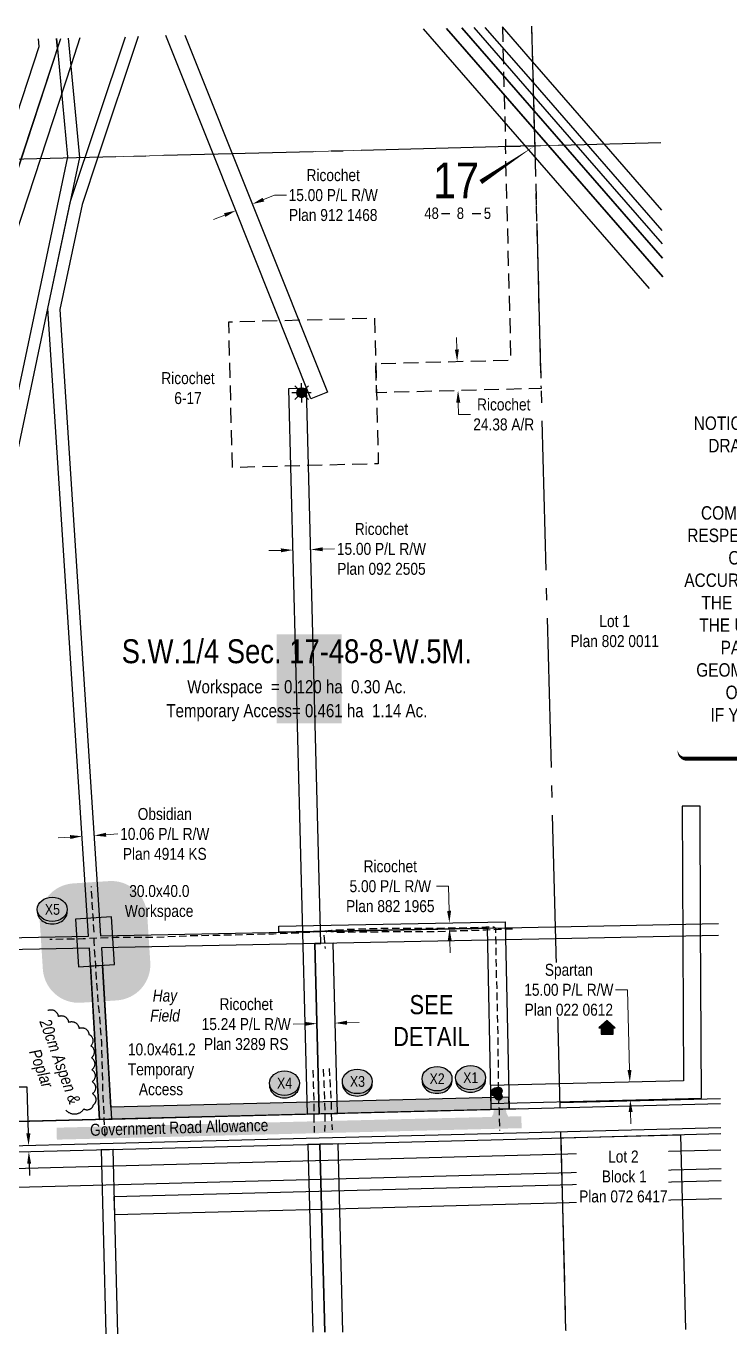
# Model space of a CAD drawing. Extents: x 623791 to 625561, y 5888643 to 5889953.
# Drawn here: x 624308 to 624896, y 5888647 to 5889740 of the extents above; entities that cross this region are included whole.
import ezdxf
from ezdxf.enums import TextEntityAlignment as Align

# ---------------------------------------------------------------- set-up
doc = ezdxf.new("R2010")
doc.units = 0
doc.header["$LTSCALE"] = 5
doc.header["$PDSIZE"] = 0.5
for name, pattern in [('0', [1, 1, 0]), ('foc-ACCESSROAD', [3.75, 2.5, -1.25]), ('foc-QUARTERLINE', [33, 25, -3, 2, -3]), ('UG_PIPE', [1.875, 1.25, -0.625])]:
    doc.linetypes.add(name, pattern=pattern)
doc.layers.get('Defpoints').update_dxf_attribs({"color": 9})
for name, color, linetype in [('10', 1, 'Continuous'), ('9', 3, 'Continuous'), ('AS-FENCE', 48, 'foc-FENCE'), ('AS-PIPE-UG', 44, 'UG_PIPE'), ('AS-RESIDENCE', 14, 'Continuous'), ('AS-ROADS', 254, 'Continuous'), ('AS-SYMBOL', 7, 'Continuous'), ('AS-UNDERLAY-H', 141, 'Continuous'), ('C-RW', 13, 'Continuous'), ('C-SYMBOL', 7, 'Continuous'), ('DETAIL-T', 7, 'Continuous'), ('F-AR', 190, 'foc-ACCESSROAD'), ('F-RW', 190, 'Continuous'), ('F-WS', 190, 'foc-ACCESSROAD'), ('F-WS-S', 8, 'Continuous'), ('L-AREAREQUIRED', 7, 'Continuous'), ('L-AREAWORK', 5, 'Continuous'), ('L-ROAD-T', 7, 'Continuous'), ('L-SEC', 7, 'Continuous'), ('L-SECLBL', 7, 'Continuous'), ('L-SECQ', 8, 'foc-QUARTERLINE'), ('L-TITLEDB', 4, 'Continuous'), ('L-TITLEDB-T', 4, 'Continuous'), ('P-BUFFER-H 30m', 51, 'Continuous'), ('P-CROSSINGS', 250, 'Continuous'), ('P-TEMP-H', 41, 'Continuous'), ('P-TEMP_WORKSPACE', 46, 'Continuous'), ('T-BUSH', 110, '0'), ('T-BUSH-T', 110, 'Continuous')]:
    doc.layers.add(name, color=color, linetype=linetype)
for name, color, linetype, lineweight in [('C-RW-T', 13, 'Continuous', 9), ('F-AR-T', 190, 'Continuous', 9), ('F-RW-T', 190, 'Continuous', 9), ('T-TEXT', 48, 'Continuous', 18)]:
    doc.layers.add(name, color=color, linetype=linetype, lineweight=lineweight)
doc.layers.add('DISCLAIMER', color=7, linetype='Continuous', plot=False)
doc.styles.add('100L', font='ARIALN.TTF', dxfattribs={"height": 11})
doc.styles.add('175L', font='ARIALN.TTF', dxfattribs={"height": 20})
doc.styles.add('80', font='ARIALN.TTF', dxfattribs={"height": 10})
doc.styles.add('80CG', font='ARIALN.TTF', dxfattribs={"height": 10})
doc.styles.add('80L', font='ARIALN.TTF', dxfattribs={"height": 10})
doc.styles.add('80LS', font='ARIALNI.TTF', dxfattribs={"height": 10})
doc.styles.add('Crossing', font='ARIALN.TTF', dxfattribs={"height": 10})
doc.styles.add('foc-LtypeFont', font='ARIALN.TTF', dxfattribs={"height": 7.35})
doc.styles.add('SIMPLEX', font='ARIALN.TTF')
doc.linetypes.add('foc-FENCE', pattern='A,10,-1,["X",foc-LtypeFont,S=0.2,R=0,X=-0.625,Y=-0.75],-1.24', length=12.24)
doc.dimstyles.new('Compass 5 000', dxfattribs={"dimscale": 5, "dimtxt": 9, "dimasz": 2, "dimexe": 0.2, "dimexo": 0.0625, "dimgap": 0.5, "dimtad": 0, "dimtih": 1, "dimtoh": 1, "dimzin": 0, "dimdsep": 46, "dimtxsty": '80CG', "dimcen": 0.1, "dimse1": 1, "dimse2": 1, "dimclrd": 256, "dimclrt": 256, "dimaunit": 1, "dimadec": 4, "dimazin": 0, "dimtfac": 0.06, "dimtofl": 0, "dimtmove": 0, "dimatfit": 1, "dimfxl": 0.2, "dimtolj": 1, "dimtzin": 0, "dimlwd": -1, "dimarcsym": 0})

# ---------------------------------------------------------------- blocks, each defined once
blk = doc.blocks.new('*D376')
at = {"layer": 'C-RW-T', "transparency": 16777216}
for p, q in [((624374.6, 5889063.9), (624384.5, 5889064.5)), ((624344.6, 5889061.9), (624334.6, 5889061.3))]:
    blk.add_line(p, q, dxfattribs=at)
for points in [[(624344.4, 5889063.6), (624344.7, 5889060.3), (624354.5, 5889062.6)], [(624374.4, 5889065.5), (624374.7, 5889062.2), (624364.6, 5889063.2)]]:
    blk.add_solid(points, dxfattribs=at)
at = {"layer": 'Defpoints', "color": 0, "transparency": 16777216}
for p in [(624364.6, 5889063.2), (624355.2, 5889053.1), (624365.2, 5889053.7)]:
    blk.add_point(p, dxfattribs=at)
at = {"layer": 'C-RW-T', "transparency": 16777216, "insert": (624423.6, 5889064.5), "char_height": 10, "attachment_point": 5, "style": '80CG'}
blk.add_mtext('\\A1;Obsidian\\P10.06 P/L R/W^JPlan 4914 KS', dxfattribs=at)
blk = doc.blocks.new('*D386')
at = {"layer": 'Defpoints', "color": 0, "transparency": 16777216}
for p in [(624545.6, 5889302.3), (624531.1, 5889283.2), (624546.1, 5889283.5)]:
    blk.add_point(p, dxfattribs=at)
at = {"layer": 'F-RW-T', "transparency": 16777216}
for p, q in [((624520.6, 5889301.6), (624510.6, 5889301.4)), ((624555.6, 5889302.5), (624565.6, 5889302.8))]:
    blk.add_line(p, q, dxfattribs=at)
for points in [[(624555.5, 5889304.2), (624555.6, 5889300.9), (624545.6, 5889302.3)], [(624520.6, 5889303.3), (624520.7, 5889300), (624530.6, 5889301.9)]]:
    blk.add_solid(points, dxfattribs=at)
at = {"layer": 'F-RW-T', "transparency": 16777216, "insert": (624604.7, 5889302.8), "char_height": 10, "attachment_point": 5, "style": '80CG'}
blk.add_mtext('\\A1;Ricochet\\P15.00 P/L R/W\\PPlan 092 2505', dxfattribs=at)
blk = doc.blocks.new('*D387')
at = {"layer": 'Defpoints', "color": 0, "transparency": 16777216}
for p in [(624615.4, 5888989.3), (624661.5, 5888990.2), (624615.5, 5888984.3)]:
    blk.add_point(p, dxfattribs=at)
at = {"layer": 'F-RW-T', "transparency": 16777216}
for p, q in [((624660.8, 5889020.8), (624650.8, 5889020.8)), ((624661.3, 5889000.2), (624660.8, 5889020.8)), ((624661.8, 5888975.2), (624662, 5888965.2))]:
    blk.add_line(p, q, dxfattribs=at)
for points in [[(624662.9, 5889000.3), (624659.6, 5889000.2), (624661.5, 5888990.2)], [(624663.4, 5888975.3), (624660.1, 5888975.2), (624661.6, 5888985.2)]]:
    blk.add_solid(points, dxfattribs=at)
at = {"layer": 'F-RW-T', "transparency": 16777216, "insert": (624612.1, 5889020.8), "char_height": 10, "attachment_point": 5, "style": '80CG'}
blk.add_mtext('\\A1;Ricochet\\P5.00 P/L R/W\\PPlan 882 1965', dxfattribs=at)
blk = doc.blocks.new('*D388')
at = {"layer": 'Defpoints', "color": 0, "transparency": 16777216}
for p in [(624797.4, 5888856.7), (624812.3, 5888857.1), (624797.8, 5888841.8)]:
    blk.add_point(p, dxfattribs=at)
at = {"layer": 'F-RW-T', "transparency": 16777216}
for p, q in [((624810.3, 5888934.2), (624800.3, 5888934.2)), ((624812, 5888867.1), (624810.3, 5888934.2)), ((624812.9, 5888832.1), (624813.2, 5888822.1))]:
    blk.add_line(p, q, dxfattribs=at)
for points in [[(624813.7, 5888867.2), (624810.4, 5888867.1), (624812.3, 5888857.1)], [(624814.6, 5888832.2), (624811.3, 5888832.1), (624812.7, 5888842.1)]]:
    blk.add_solid(points, dxfattribs=at)
at = {"layer": 'F-RW-T', "transparency": 16777216, "insert": (624761.3, 5888934.2), "char_height": 10, "attachment_point": 5, "style": '80CG', "bg_fill": 3, "box_fill_scale": 1.1, "bg_fill_color": 256, "bg_fill_true_color": 13158600, "bg_fill_transparency": 0}
blk.add_mtext('\\A1;Spartan\\P15.00 P/L R/W\\PPlan 022 0612', dxfattribs=at)
blk = doc.blocks.new('*D392')
at = {"layer": 'Defpoints', "color": 0, "transparency": 16777216}
for p in [(624309.8, 5888804.1), (624419.1, 5888806.9), (624419.2, 5888801.7)]:
    blk.add_point(p, dxfattribs=at)
at = {"layer": 'L-TITLEDB-T', "transparency": 16777216}
for p, q in [((624308.6, 5888852.9), (624298.6, 5888852.9)), ((624309.6, 5888814.1), (624308.6, 5888852.9)), ((624310.2, 5888788.9), (624310.5, 5888778.9))]:
    blk.add_line(p, q, dxfattribs=at)
for points in [[(624311.3, 5888814.1), (624307.9, 5888814.1), (624309.8, 5888804.1)], [(624311.9, 5888789), (624308.6, 5888788.9), (624310, 5888798.9)]]:
    blk.add_solid(points, dxfattribs=at)
at = {"layer": 'L-TITLEDB-T', "transparency": 16777216, "insert": (624244.8, 5888852.9), "char_height": 10, "attachment_point": 5, "style": '80CG'}
blk.add_mtext('\\A1;5.18 Road Widening\\PPlan 822 0713', dxfattribs=at)
blk = doc.blocks.new('*D395')
at = {"layer": 'Defpoints', "color": 0, "transparency": 16777216}
for p in [(624550.7, 5888908.3), (624550.8, 5888906), (624565.9, 5888908.7)]:
    blk.add_point(p, dxfattribs=at)
at = {"layer": 'F-RW-T', "transparency": 16777216}
for p, q in [((624540.8, 5888905.8), (624530.8, 5888905.5)), ((624576, 5888906.7), (624586, 5888907))]:
    blk.add_line(p, q, dxfattribs=at)
for points in [[(624540.7, 5888907.4), (624540.8, 5888904.1), (624550.8, 5888906)], [(624576, 5888908.4), (624576, 5888905), (624566, 5888906.4)]]:
    blk.add_solid(points, dxfattribs=at)
at = {"layer": 'F-RW-T', "transparency": 16777216, "insert": (624491.7, 5888905.5), "char_height": 10, "attachment_point": 5, "style": '80CG'}
blk.add_mtext('\\A1;Ricochet\\P15.24 P/L R/W\\PPlan 3289 RS', dxfattribs=at)
blk = doc.blocks.new('*D396')
at = {"layer": 'Defpoints', "color": 0, "transparency": 16777216}
for p in [(624467.5, 5889664.6), (624453.7, 5889659.1), (624496.8, 5889591.2)]:
    blk.add_point(p, dxfattribs=at)
at = {"layer": 'F-RW-T', "transparency": 16777216}
for p, q in [((624506.1, 5889594.9), (624515.3, 5889598.6)), ((624515.3, 5889598.6), (624525.3, 5889598.6)), ((624473.7, 5889582), (624464.4, 5889578.3))]:
    blk.add_line(p, q, dxfattribs=at)
for points in [[(624505.4, 5889596.4), (624506.7, 5889593.3), (624496.8, 5889591.2)], [(624473.1, 5889583.5), (624474.3, 5889580.4), (624483, 5889585.7)]]:
    blk.add_solid(points, dxfattribs=at)
at = {"layer": 'F-RW-T', "transparency": 16777216, "insert": (624564.4, 5889598.6), "char_height": 10, "attachment_point": 5, "style": '80CG'}
blk.add_mtext('\\A1;Ricochet\\P15.00 P/L R/W^JPlan 912 1468', dxfattribs=at)
blk = doc.blocks.new('L-SECLBL')
at = {"layer": '9', "color": 7}
for p, q in [((-5.1, -27.8), (-12.3, -27.8)), ((20.7, -27.8), (13.5, -27.8))]:
    blk.add_line(p, q, dxfattribs=at)
at = {"layer": '10', "color": 2, "style": 'SIMPLEX'}
blk.add_attdef('SEC', text='', height=30, dxfattribs=at).set_placement((0, 0), align=Align.MIDDLE)
at = {"layer": '10', "color": 5, "style": '80L'}
blk.add_attdef('TWP', text='', height=9.5, dxfattribs=at).set_placement((-14.4, -27.4), align=Align.MIDDLE_RIGHT)
blk.add_attdef('RGE', text='', height=9.5, dxfattribs=at).set_placement((3.6, -27.4), align=Align.MIDDLE_CENTER)
blk.add_attdef('MER', text='', height=9.5, dxfattribs=at).set_placement((23.2, -27.4), align=Align.MIDDLE_LEFT)
blk = doc.blocks.new('res_occ')
for points in [[(0.1, 0.89), (-1.26, -0.37), (1.46, -0.37)], [(-0.9, -1.43), (1.1, -1.43), (1.1, -0.37), (-0.9, -0.37)]]:
    blk.add_hatch(color=14).paths.add_polyline_path(points)
at = {"color": 14}
for points in [[(0.1, 0.89), (-1.26, -0.37), (1.46, -0.37)], [(-0.9, -1.43), (1.1, -1.43), (1.1, -0.37), (-0.9, -0.37)]]:
    blk.add_lwpolyline(points, close=True, dxfattribs=at)
blk = doc.blocks.new('*D405')
at = {"layer": 'Defpoints', "color": 0, "transparency": 16777216}
for p in [(624670.2, 5889459.6), (624668.7, 5889435.2), (624670.8, 5889435.2)]:
    blk.add_point(p, dxfattribs=at)
at = {"layer": 'F-AR-T', "transparency": 16777216}
for p, q in [((624667.8, 5889469.6), (624667.5, 5889479.6)), ((624668.9, 5889425.2), (624669.2, 5889415.2)), ((624669.2, 5889415.2), (624679.2, 5889415.2))]:
    blk.add_line(p, q, dxfattribs=at)
for points in [[(624669.4, 5889469.6), (624666.1, 5889469.5), (624668, 5889459.6)], [(624670.6, 5889425.2), (624667.2, 5889425.2), (624668.7, 5889435.2)]]:
    blk.add_solid(points, dxfattribs=at)
at = {"layer": 'F-AR-T', "transparency": 16777216, "insert": (624706.9, 5889415.2), "char_height": 10, "attachment_point": 5, "style": '80CG'}
blk.add_mtext('\\A1;Ricochet\\P24.38 A/R', dxfattribs=at)
blk = doc.blocks.new('GAS')
h = blk.add_hatch(color=255)
h.dxf.hatch_style = 1
edge = h.paths.add_edge_path()
edge.add_arc((0, 0), 0.9, 0, 360)
for p, q in [((-0.81, 0), (-1.62, 0)), ((-0.57, 0.57), (-1.14, 1.14)), ((0, 0.81), (0, 1.62)), ((0.57, 0.57), (1.14, 1.14)), ((1.62, 0), (0.81, 0)), ((-0.57, -0.57), (-1.14, -1.14)), ((0, -0.81), (0, -1.62)), ((1.14, -1.14), (0.57, -0.57))]:
    blk.add_line(p, q)
blk.add_circle((0, 0), 0.8)
blk = doc.blocks.new('PIG')
h = blk.add_hatch(color=255)
h.dxf.hatch_style = 1
edge = h.paths.add_edge_path()
edge.add_arc((0, 0), 0.85, 0, 360)
at = {"layer": 'AS-SYMBOL'}
h = blk.add_hatch(color=13, dxfattribs=at)
h.dxf.hatch_style = 1
h.paths.add_polyline_path([(-0.1, 0, 1), (-0.55, 0, 1)])
h = blk.add_hatch(color=13, dxfattribs=at)
h.dxf.hatch_style = 1
h.paths.add_polyline_path([(0.1, 0, 1), (0.55, 0, 1)])
at = {"layer": 'AS-SYMBOL', "color": 13}
for centre, radius in [((0, 0), 0.75), ((-0.33, 0), 0.225), ((0.33, 0), 0.225)]:
    blk.add_circle(centre, radius, dxfattribs=at)
blk = doc.blocks.new('RISER')
h = blk.add_hatch(color=255)
h.dxf.hatch_style = 1
edge = h.paths.add_edge_path()
edge.add_arc((0, 0), 0.7, 0, 360)
blk.add_hatch(color=13).paths.add_polyline_path([(0.58, -0.15), (-0.58, -0.15, 0.774597)])
at = {"color": 13}
blk.add_line((-0.58, -0.15), (0.58, -0.15), dxfattribs=at)
blk.add_circle((0, 0), 0.6, dxfattribs=at)
blk = doc.blocks.new('xing2')
h = blk.add_hatch(color=50)
h.dxf.hatch_style = 1
edge = h.paths.add_edge_path()
edge.add_ellipse((0, 0), major_axis=(-12.5, 0), ratio=0.816297, start_angle=0, end_angle=360)
h = blk.add_hatch(color=250)
h.dxf.hatch_style = 1
edge = h.paths.add_edge_path()
edge.add_ellipse((0, -2), major_axis=(-12.5, 0), ratio=0.816297, start_angle=0, end_angle=180)
edge.add_line((12.5, -2), (12.5, 0))
edge.add_ellipse((0, 0), major_axis=(-12.5, 0), ratio=0.816297, start_angle=0, end_angle=180, ccw=False)
edge.add_line((-12.5, 0), (-12.5, -2))
at = {"color": 250}
blk.add_ellipse((0, 0), major_axis=(-12.5, 0), ratio=0.816297, dxfattribs=at)
blk.add_ellipse((0, -2), major_axis=(-12.5, 0), ratio=0.816297, start_param=0, end_param=3.141593, dxfattribs=at)
at = {"color": 250, "style": 'Crossing'}
blk.add_attdef('CROSSING', text='', height=9, dxfattribs=at).set_placement((0.1, 0), align=Align.MIDDLE_CENTER)
at = {"color": 250, "style": 'Crossing', "flags": 1}
for tag, p in [('OWNER', (0.1, -12.5)), ('DESCRIPTION', (0.1, -25.8)), ('LOCATION', (0.1, -39.3)), ('DWG_REF', (0.1, -52.8))]:
    blk.add_attdef(tag, text='', height=9, dxfattribs=at).set_placement(p, align=Align.MIDDLE_CENTER)
blk = doc.blocks.new('Disclaimer_Legal')
at = {"layer": 'DISCLAIMER', "color": 254, "flags": 128}
blk.add_lwpolyline([(-3613, -1105, 37.5, 37.5, 0), (4096, -1105, 37.5, 37.5, 0.414214), (4171, -1030, 37.5, 37.5, 0), (4171, 2079, 37.5, 0, 0.414214), (4096, 2154, 0, 0, 0), (-3613, 2154, 0, 0, 0.414214), (-3688, 2079, 0, 0, 0), (-3688, -1030, 0, 37.5, 0.414214)], format="xyseb", close=True, dxfattribs=at)
at = {"layer": 'DISCLAIMER', "color": 254, "insert": (242, 534), "char_height": 125, "width": 7717.57, "attachment_point": 5, "style": '80'}
blk.add_mtext('NOTICE TO THE CORPORATION, PERSON &/OR PERSONS REGARDING THIS COMPUTER AIDED DESIGN AND DRAFTING (CADD) FILES. ACCEPTANCE OF THE CADD DATA IS BASED ON THE FOLLOWING DISCLAIMER WHICH COVERS ALL CADD DATA RECIEVED FROM COMPASS GEOMATICS LTD.\\P{\\fArial Narrow|b1|i0|c0|p34;DISCLAIMER}\\PCOMPASS GEOMATICS LTD. MAKES NO REPRESENTATION OR WARRANTIES, EXPRESS OR IMPLIED, WITH RESPECT TO THE REUSE OF THE DATA PROVIDED HEREWITH, REGARDLESS OF ITS FORMAT OR THE MEANS OF ITS TRANSMISSION. THERE IS NO GUARANTEE OR REPRESENTATION TO THE USER AS TO THE ACCURACY, CURRENCY, SUITABILITY OR RELIABILITY OF THIS DATA FOR ANY PURPOSE. THE USER ACCEPTS THE DATA "AS IS", AND ASSUMES ALL RISKS ASSOCIATED WITH ITS USE. BY ACCEPTANCE OF THIS DATA, THE USER AGREES NOT TO TRANSMIT THIS DATA OR PROVIDE ACCESS OR ANY PART OF IT TO ANOTHER PARTY UNLESS THE USER SHALL INCLUDE WITH THE DATA A COPY OF THIS DISCLAIMER. COMPASS GEOMATICS LTD. ASSUMES NO RESPONSIBILITY FOR ACTUAL OR CONSEQUENTIAL DAMAGE AS A RESULT OF ANY USER\'S RELIANCE ON THIS DATA. THIS CADD FILE IS FOR ILLUSTRATION PURPOSES ONLY.\\PIF YOU REQUIRE MORE ACCURATE INFORMATION, PLEASE CONTACT DARCI ANGLEHART AT COMPASS GEOMATICS LTD. VIA EMAIL: darci.anglehart@compassgeomatics.ca OR CELL: 506-961-7292', dxfattribs=at)

msp = doc.modelspace()

# ---------------------------------------------------------------- hatches: boundary and pattern name
at = {"layer": 'AS-ROADS'}
h = msp.add_hatch(color=256, dxfattribs=at)
h.dxf.hatch_style = 1
h.paths.add_polyline_path([(624708.657, 5888834.47), (624709.252, 5888831.028), (624710.924, 5888827.902), (624696.39, 5888827.134), (624698.137, 5888830.357), (624698.708, 5888834.28)])
at = {"layer": 'AS-UNDERLAY-H'}
h = msp.add_hatch(color=256, dxfattribs=at)
h.dxf.hatch_style = 1
h.paths.add_polyline_path([(624571.533, 5889231.485), (624517.077, 5889231.485), (624517.077, 5889157.102), (624571.533, 5889157.102)])
at = {"layer": 'P-BUFFER-H 30m'}
h = msp.add_hatch(color=256, dxfattribs=at)
h.dxf.hatch_style = 1
edge = h.paths.add_edge_path()
edge.add_line((624353.581, 5888923.436), (624383.508, 5888925.37))
edge.add_arc((624381.574, 5888955.297), 29.989, 273.697801, 363.697801)
edge.add_line((624411.501, 5888957.231), (624408.922, 5888997.134))
edge.add_arc((624378.995, 5888995.199), 29.989, 3.697801, 93.697801)
edge.add_line((624377.061, 5889025.127), (624347.134, 5889023.192))
edge.add_arc((624349.068, 5888993.265), 29.989, 93.697801, 183.697801)
edge.add_line((624319.141, 5888991.331), (624321.72, 5888951.428))
edge.add_arc((624351.647, 5888953.363), 29.989, 183.697801, 273.697801)
at = {"layer": 'P-TEMP-H'}
h = msp.add_hatch(color=256, dxfattribs=at)
h.dxf.hatch_style = 1
h.paths.add_polyline_path([(624351.647, 5888953.363), (624381.574, 5888955.297), (624378.995, 5888995.199), (624349.068, 5888993.265)])
h = msp.add_hatch(color=256, dxfattribs=at)
h.dxf.hatch_style = 1
h.paths.add_polyline_path([(624711.135, 5888844.533), (624378.503, 5888836.077), (624371.542, 5888954.634), (624361.565, 5888954.004), (624369.091, 5888825.835), (624711.335, 5888834.63)])

# ---------------------------------------------------------------- linework, layer by layer
at = {"layer": 'AS-FENCE', "flags": 128}
msp.add_lwpolyline([(624299.123, 5888824.276), (624698.658, 5888834.454), (624706.089, 5888834.664), (624709.951, 5888834.714), (624718.904, 5888835.033)], dxfattribs=at)
at = {"layer": 'AS-PIPE-UG', "flags": 128}
for points in [[(624364.477, 5888982.489), (624364.009, 5888989.17), (624363.758, 5888996.051), (624363.296, 5889002.746), (624362.834, 5889010.012), (624362.324, 5889020.553)], [(624702.494, 5888850.629), (624702.45, 5888858.089), (624702.425, 5888875.694), (624702.177, 5888896.4), (624701.811, 5888913.867), (624701.471, 5888929.301), (624700.765, 5888951.223), (624700.454, 5888971.221), (624700.395, 5888982.205), (624700.201, 5888985.134), (624698.707, 5888986.689), (624691.888, 5888986.505), (624676.808, 5888985.943), (624669.424, 5888985.884), (624650.326, 5888985.603), (624627.225, 5888985.451), (624605.359, 5888985.407), (624576.549, 5888984.595), (624562.955, 5888983.836), (624546.235, 5888982.18), (624528.581, 5888981.373), (624514.482, 5888980.853), (624489.636, 5888980.235), (624465.772, 5888979.601), (624445.14, 5888979.315), (624426.257, 5888978.433), (624416.503, 5888978.061), (624402.122, 5888977.982), (624383.127, 5888977.896), (624369.549, 5888977.456), (624355.373, 5888976.78), (624341.924, 5888976.474), (624327.426, 5888976.349)], [(624373.83, 5888811.903), (624373.093, 5888826.003), (624373.006, 5888830.335), (624372.067, 5888844.895), (624371.338, 5888873.913), (624370.929, 5888890.565), (624369.653, 5888907.29), (624368.249, 5888922.074), (624366.765, 5888941.308), (624365.872, 5888955.062), (624365.18, 5888965.349), (624364.616, 5888974.295), (624364.537, 5888977.476)], [(624714.339, 5888985.016), (624702.371, 5888984.598), (624692.06, 5888984.144), (624676.746, 5888983.567), (624669.49, 5888983.381), (624649.816, 5888982.764), (624627.412, 5888982.682), (624605.641, 5888982.615), (624594.972, 5888982.371), (624584.202, 5888982.387), (624576.645, 5888982.235), (624565.553, 5888982.185), (624560.062, 5888982.875), (624558.757, 5888982.728), (624557.301, 5888981.346), (624556.678, 5888979.824), (624557.225, 5888974.227), (624557.559, 5888968.85)], [(624547.299, 5888867.063), (624547.744, 5888854.422), (624548.181, 5888842.048), (624548.045, 5888830.953), (624548.499, 5888814.839)], [(624556.024, 5888867.872), (624556.647, 5888853.814), (624557.235, 5888840.066), (624557.423, 5888831.214), (624557.208, 5888815.772)], [(624561.131, 5888868.511), (624561.787, 5888854.138), (624562.532, 5888841.519), (624562.807, 5888831.314), (624563.387, 5888817.042)], [(624702.674, 5888845.108), (624702.853, 5888842.497), (624702.563, 5888839.853), (624702.775, 5888838.521), (624703.028, 5888834.384), (624703.173, 5888826.718), (624703.454, 5888816.481)]]:
    msp.add_lwpolyline(points, dxfattribs=at)
at = {"layer": 'AS-ROADS', "const_width": 10, "flags": 128}
msp.add_lwpolyline([(624721.741, 5888823.556), (624333.301, 5888813.963)], dxfattribs=at)
at = {"layer": 'C-RW', "flags": 128}
for points in [[(624886.45, 5888979.719), (624750.216, 5888976.989), (624370.679, 5888969.331), (624379.089, 5888826.091), (624369.03, 5888825.834), (624360.611, 5888969.129), (623955.337, 5888960.921), (623955.087, 5888970.97), (624359.962, 5888979.171), (624325.832, 5889503.814), (624344.849, 5889593.678), (624390.694, 5889731.077)], [(624401.387, 5889731.355), (624367.747, 5889630.438), (624354.48, 5889590.917), (624335.962, 5889503.09), (624370.033, 5888979.372), (624708.279, 5888986.169), (624886.344, 5888989.761)], [(624380.382, 5888800.72), (624370.328, 5888800.466), (624374.491, 5888646.596)], [(624384.513, 5888646.671), (624381.818, 5888746.101), (624380.382, 5888800.72)]]:
    msp.add_lwpolyline(points, dxfattribs=at)
at = {"layer": 'F-AR', "flags": 128}
msp.add_lwpolyline([(624708.414, 5889639.241), (624732.786, 5889639.875), (624738.062, 5889436.963), (624600.539, 5889433.452), (624599.917, 5889457.825), (624713.057, 5889460.713)], close=True, dxfattribs=at)
at = {"layer": 'F-RW'}
msp.add_line((624888.145, 5888843.105), (624754.052, 5888839.716), dxfattribs=at)
at = {"layer": 'F-RW', "flags": 128}
for points in [[(624440.434, 5889732.371), (624559.535, 5889433.856), (624545.549, 5889428.316), (624464.094, 5889633.071), (624424.538, 5889731.957)], [(624639.602, 5889737.55), (624828.47, 5889520.573)], [(624839.78, 5889530.418), (624659.042, 5889738.056)], [(624659.052, 5889738.056), (624749.668, 5889633.961), (624839.78, 5889530.418)], [(624839.561, 5889545.885), (624671.995, 5889738.393)], [(624672.011, 5889738.393), (624732.003, 5889669.477), (624839.56, 5889545.895)], [(624681.99, 5889738.653), (624767.188, 5889640.771), (624839.392, 5889557.777)], [(624839.231, 5889569.091), (624768.519, 5889650.369), (624731.38, 5889693.031), (624691.452, 5889738.899)], [(624838.99, 5889586.096), (624790.886, 5889641.389), (624731.001, 5889710.328), (624705.795, 5889739.272)], [(623804.356, 5889028.17), (624039.15, 5889035.537), (624114.613, 5889243.801), (624123.937, 5889259.124), (624242.502, 5889442.587), (624333.937, 5889721.064), (624333.133, 5889729.58)], [(624352.623, 5889730.087), (624345.279, 5889707.621), (624319.658, 5889629.211), (624256.152, 5889436.073), (624132.222, 5889244.335), (623947.79, 5889239.791), (623947.421, 5889254.786), (624123.937, 5889259.124), (624242.502, 5889442.587), (624305.403, 5889633.884), (624336.692, 5889729.673)], [(624333.133, 5889729.58), (624333.937, 5889721.064), (624342.384, 5889630.775), (624174.571, 5888835.775), (624175.096, 5888820.833), (624184.986, 5888821.1), (624184.666, 5888834.864), (624212.481, 5888966.115), (624325.832, 5889503.814), (624352.54, 5889630.061), (624343.177, 5889729.841)], [(624527.148, 5889436.691), (624542.725, 5888830.281), (624552.746, 5888830.531), (624549.008, 5888972.909), (624553.995, 5888973.007), (624542.162, 5889436.828), (624527.148, 5889436.691)], [(624855.997, 5889087.743), (624857.122, 5888858.26), (624695.916, 5888854.172), (624696.196, 5888839.18), (624872.193, 5888843.641), (624871.437, 5888989.454), (624870.985, 5889087.818), (624855.997, 5889087.743)], [(624518.99, 5888982.361), (624518.895, 5888987.358), (624708.176, 5888991.166), (624711.335, 5888834.63), (624696.326, 5888834.236), (624693.291, 5888985.862), (624518.99, 5888982.361)], [(624549.008, 5888972.909), (624552.746, 5888830.538), (624567.984, 5888830.923), (624564.253, 5888973.214), (624549.008, 5888972.909)], [(624557.272, 5888647.962), (624553.276, 5888805.104), (624543.266, 5888804.85)], [(624543.266, 5888804.85), (624547.25, 5888647.887)], [(624572.49, 5888648.076), (624568.519, 5888805.436), (624553.276, 5888805.104)], [(624553.276, 5888805.104), (624557.272, 5888647.962)], [(624888.357, 5888800.083), (624855.359, 5888799.212), (624380.745, 5888786.682), (623960.012, 5888775.545)], [(623960.012, 5888775.545), (623960.374, 5888760.322), (624544.008, 5888775.57), (624888.52, 5888784.728)], [(624381.403, 5888761.324), (624712.619, 5888770.132), (624888.625, 5888774.815)], [(624888.787, 5888759.578), (624697.898, 5888754.499), (624554.643, 5888750.598), (624381.818, 5888746.101), (624381.403, 5888761.324)]]:
    msp.add_lwpolyline(points, dxfattribs=at)
msp.add_lwpolyline([(623804.057, 5889040.934), (624029.5, 5889047.95), (624100.516, 5889248.91, -0.04979433), (624101.804, 5889251.596), (624111.127, 5889266.919, -0.00677547), (624111.343, 5889267.263), (624228.859, 5889449.102), (624318.715, 5889722.77), (624318.109, 5889729.189)], format="xyb", dxfattribs=at)
at = {"layer": 'F-WS', "flags": 128}
for points in [[(624705.771, 5889739.271), (624708.423, 5889639.229)], [(624730.134, 5889739.905), (624732.786, 5889639.875)]]:
    msp.add_lwpolyline(points, dxfattribs=at)
msp.add_lwpolyline([(624598.931, 5889495.876), (624602.088, 5889374.041), (624480.209, 5889370.883), (624477.052, 5889492.718)], close=True, dxfattribs=at)
at = {"layer": 'F-WS-S'}
msp.add_line((624732.786, 5889639.875), (624708.414, 5889639.241), dxfattribs=at)
at = {"layer": 'L-SEC', "flags": 128}
for points in [[(623948.947, 5888815.086), (624552.227, 5888830.521), (624695.637, 5888834.218), (624888.186, 5888839.279)], [(623949.461, 5888794.979), (624552.741, 5888810.414), (624696.156, 5888814.111), (624888.399, 5888819.165)]]:
    msp.add_lwpolyline(points, dxfattribs=at)
at = {"layer": 'L-SECLBL', "color": 2, "flags": 128}
msp.add_lwpolyline([(624732.722, 5889639.873, 0, 4, 0), (624687.75, 5889609.586, 0, 0, 0)], format="xyseb", dxfattribs=at)
at = {"layer": 'L-SECQ'}
for p, q in [((624730.085, 5889739.903), (624753.92, 5888835.75)), ((623927.917, 5889619.096), (624838.186, 5889642.681)), ((624754.457, 5888815.357), (624758.685, 5888649.468))]:
    msp.add_line(p, q, dxfattribs=at)
at = {"layer": 'L-TITLEDB', "flags": 128}
for points in [[(623949.594, 5888789.803), (624552.874, 5888805.238), (624696.289, 5888808.935), (624888.454, 5888813.986)], [(624859.137, 5888650.219), (624855.016, 5888812.719), (624754.588, 5888810.179), (624758.663, 5888649.468)]]:
    msp.add_lwpolyline(points, dxfattribs=at)
at = {"layer": 'P-TEMP_WORKSPACE', "flags": 128}
for points in [[(624351.647, 5888953.363), (624381.574, 5888955.297), (624378.995, 5888995.199), (624349.068, 5888993.265)], [(624711.135, 5888844.533), (624378.503, 5888836.077), (624371.542, 5888954.634), (624361.565, 5888954.004), (624369.091, 5888825.835), (624711.335, 5888834.63)]]:
    msp.add_lwpolyline(points, close=True, dxfattribs=at)
at = {"layer": 'T-BUSH', "flags": 128}
msp.add_lwpolyline([(624325.885, 5888917.043, -0.52056705), (624334.542, 5888912.045, -0.52056705), (624343.2, 5888907.047, -0.52056705), (624351.857, 5888902.05, -0.52056705), (624360.246, 5888896.959, -0.52056705), (624361.832, 5888887.432, -0.52056705), (624362.28, 5888877.445, -0.52056705), (624362.699, 5888867.458, -0.52056705), (624362.983, 5888857.465, -0.52056705), (624363.267, 5888847.473, -0.52056705), (624363.551, 5888837.48, -0.52056705), (624355.933, 5888834.552, -0.52056705), (624340.979, 5888833.674, -0.52056705)], format="xyb", dxfattribs=at)
at = {"layer": 'T-TEXT', "flags": 128}
msp.add_lwpolyline([(623790.582, 5889615.436), (624838.186, 5889642.681)], dxfattribs=at)

# ---------------------------------------------------------------- block references
at = {"layer": 'AS-SYMBOL', "xscale": 4.999999999999997, "yscale": 4.999999999999997, "zscale": 4.999999999999997}
for name, p in [('PIG', (624700.532, 5888848.6)), ('PIG', (624700.532, 5888848.6)), ('RISER', (624702.577, 5888849.754)), ('RISER', (624702.577, 5888849.754)), ('RISER', (624702.676, 5888845.109)), ('RISER', (624702.676, 5888845.109))]:
    msp.add_blockref(name, p, dxfattribs=at)
at = {"layer": 'F-WS-S', "xscale": 4.999999999999989, "yscale": 4.999999999999989, "zscale": 4.999999999999989}
msp.add_blockref('GAS', (624537.931, 5889433.44), dxfattribs=at)
at = {"layer": 'L-SECLBL', "color": 2}
msp.add_blockref('L-SECLBL', (624667.06, 5889610.902), dxfattribs=at).add_auto_attribs({'SEC': '17', 'TWP': '48', 'RGE': '8', 'MER': '5'})
at = {"layer": 'P-CROSSINGS', "xscale": 0.99964983, "yscale": 0.99964983, "zscale": 0.99964983}
for p, values in [((624329.588, 5889001.482), {'CROSSING': 'X5'}), ((624584.532, 5888857.617), {'CROSSING': 'X3'}), ((624651.152, 5888859.901), {'CROSSING': 'X2'}), ((624679.212, 5888860.796), {'CROSSING': 'X1'}), ((624523.626, 5888856.164), {'CROSSING': 'X4'})]:
    msp.add_blockref('xing2', p, dxfattribs=at).add_auto_attribs(values)
at = {"layer": 'T-TEXT', "xscale": 0.09, "yscale": 0.09, "zscale": 0.09}
msp.add_blockref('Disclaimer_Legal', (625184.319, 5889226.924), dxfattribs=at)

# ---------------------------------------------------------------- texts
at = {"layer": 'C-SYMBOL', "color": 3, "style": '175L'}
msp.add_text('S.W.1/4 Sec. 17-48-8-W.5M.', height=19.993, dxfattribs=at).set_placement((624533.989, 5889201.301), align=Align.BOTTOM_CENTER)
at = {"layer": 'DETAIL-T', "color": 3, "insert": (624646.488, 5888908.506), "char_height": 15.9944, "width": 63.61384, "attachment_point": 5, "style": '80CG'}
msp.add_mtext('SEE\\PDETAIL', dxfattribs=at)
at = {"layer": 'F-AR-T', "insert": (624428.58, 5889450.632), "char_height": 10, "attachment_point": 1, "style": '80L'}
msp.add_mtext_dynamic_manual_height_columns('\\pi-7.8217;Ricochet\\P\\pi3.0037;6-17', width=27.97871, gutter_width=50, heights=[0], dxfattribs=at)
at = {"layer": 'L-AREAREQUIRED', "color": 5, "style": '100L'}
msp.add_text('Workspace  = 0.120 ha  0.30 Ac.', height=10.99615, dxfattribs=at).set_placement((624533.989, 5889178.809), align=Align.BOTTOM_CENTER)
at = {"layer": 'L-AREAWORK', "color": 5, "style": '100L'}
msp.add_text('Temporary Access= 0.461 ha  1.14 Ac.', height=10.99615, dxfattribs=at).set_placement((624533.989, 5889158.816), align=Align.BOTTOM_CENTER)
at = {"layer": 'L-ROAD-T', "style": '80L'}
msp.add_text('Government Road Allowance', height=10, rotation=1.565655, dxfattribs=at).set_placement((624435.639, 5888819.161), align=Align.MIDDLE_CENTER)
at = {"layer": 'L-TITLEDB-T', "insert": (624758.472, 5889247.472), "char_height": 10, "attachment_point": 1, "style": '80L'}
msp.add_mtext_dynamic_manual_height_columns('\\pi28.356;Lot 1\\P\\pi4.1816;Plan 802 0011', width=79.25673, gutter_width=50, heights=[0], dxfattribs=at)
at = {"layer": 'P-TEMP_WORKSPACE', "char_height": 10, "attachment_point": 1, "style": '80L'}
for s, width, insert in [('\\pi3.8083;30.0x40.0\\P\\pi0.13841;Workspace', 56.92075, (624390.11, 5889021.83)), ('\\pi11.554;10.0x461.2\\P\\pi11.49;Temporary\\P\\pi20.743;Access', 77.9723, (624381.252, 5888889.434))]:
    msp.add_mtext_dynamic_manual_height_columns(s, width=width, gutter_width=50, heights=[0], dxfattribs=dict(at, insert=insert))
at = {"layer": 'T-BUSH-T', "insert": (624340.829, 5888876), "char_height": 9.9965, "width": 74.40545, "attachment_point": 2, "rotation": 290, "style": '80LS'}
msp.add_mtext('20cm Aspen &\\PPoplar', dxfattribs=at)
at = {"layer": 'T-TEXT', "insert": (624411.073, 5888934.373), "char_height": 10, "attachment_point": 1, "style": '80L'}
msp.add_mtext_dynamic_manual_height_columns('\\pi2.4556;{\\fArial Narrow|b0|i1|c0|p34;Hay \\P\\pi0.33073;Field }', width=25.49774, gutter_width=50, heights=[0], dxfattribs=at)

# ---------------------------------------------------------------- dimensions: what is measured, and where the dimension line sits
at = {"layer": 'C-RW-T'}
dim = msp.add_aligned_dim(p1=(624355.155, 5889053.056), p2=(624365.197, 5889053.71), distance=9.529, text='Obsidian\\P10.06 P/L R/W^JPlan 4914 KS', dimstyle='Compass 5 000', dxfattribs=at)
dim.commit()
dim.dimension.update_dxf_attribs({"geometry": '*D376', "text_midpoint": (624423.622, 5889064.517)})
at = {"layer": 'F-AR-T'}
dim = msp.add_aligned_dim(p1=(624670.195, 5889459.619), p2=(624670.818, 5889435.247), distance=-2.164, text='Ricochet\\P24.38 A/R', dimstyle='Compass 5 000', dxfattribs=at)
dim.commit()
dim.dimension.update_dxf_attribs({"geometry": '*D405', "text_midpoint": (624706.901, 5889415.198)})
at = {"layer": 'F-RW-T', "color": 2}
dim = msp.add_linear_dim(base=(624496.767, 5889591.177), p1=(624453.674, 5889659.117), p2=(624467.465, 5889664.62), angle=21.750926, text='Ricochet\\P15.00 P/L R/W^JPlan 912 1468', dimstyle='Compass 5 000', dxfattribs=at)
dim.commit()
dim.dimension.update_dxf_attribs({"geometry": '*D396', "text_midpoint": (624564.429, 5889598.588), "dimtype": 161})
at = {"layer": 'F-RW-T'}
for p1, p2, distance, text, picture, middle in [((624531.092, 5889283.159), (624546.072, 5889283.541), 18.735, 'Ricochet\\P15.00 P/L R/W\\PPlan 092 2505', '*D386', (624604.674, 5889302.779)), ((624565.944, 5888908.703), (624550.704, 5888908.303), 2.278, 'Ricochet\\P15.24 P/L R/W\\PPlan 3289 RS', '*D395', (624491.685, 5888905.501))]:
    dim = msp.add_aligned_dim(p1=p1, p2=p2, distance=distance, text=text, dimstyle='Compass 5 000', dxfattribs=at)
    dim.commit()
    dim.dimension.update_dxf_attribs({"geometry": picture, "text_midpoint": middle})
dim = msp.add_linear_dim(base=(624661.457, 5888990.226), p1=(624615.502, 5888984.305), p2=(624615.402, 5888989.3), angle=91.152535, text='Ricochet\\P5.00 P/L R/W\\PPlan 882 1965', dimstyle='Compass 5 000', dxfattribs=at)
dim.commit()
dim.dimension.update_dxf_attribs({"geometry": '*D387', "text_midpoint": (624612.074, 5889020.795), "dimtype": 161})
at = {"layer": 'L-TITLEDB-T'}
dim = msp.add_linear_dim(base=(624309.845, 5888804.098), p1=(624419.197, 5888801.704), p2=(624419.066, 5888806.864), angle=91.450782, text='5.18 Road Widening\\PPlan 822 0713', dimstyle='Compass 5 000', dxfattribs=at)
dim.commit()
dim.dimension.update_dxf_attribs({"geometry": '*D392', "text_midpoint": (624244.829, 5888852.912), "dimtype": 161})

# ---------------------------------------------------------------- next in the draw order: texts
at = {"layer": 'L-TITLEDB-T', "insert": (624769.451, 5888799.842), "char_height": 10, "attachment_point": 1, "style": '80L', "bg_fill": 3, "box_fill_scale": 1.15, "bg_fill_color": 256, "bg_fill_true_color": 256, "bg_fill_transparency": 0}
msp.add_mtext_dynamic_manual_height_columns('\\pi24.695;Lot 2\\P\\pi19.422;Block 1\\P\\pi0.48997;Plan 072 6417', width=73.44925, gutter_width=50, heights=[0], dxfattribs=at)

# ---------------------------------------------------------------- next in the draw order: dimensions: what is measured, and where the dimension line sits
at = {"layer": 'F-RW-T'}
dim = msp.add_linear_dim(base=(624812.303, 5888857.124), p1=(624797.821, 5888841.756), p2=(624797.441, 5888856.747), angle=91.452564, text='Spartan\\P15.00 P/L R/W\\PPlan 022 0612', dimstyle='Compass 5 000', override={"dimtfill": 1}, dxfattribs=at)
dim.commit()
dim.dimension.update_dxf_attribs({"geometry": '*D388', "text_midpoint": (624761.264, 5888934.154), "dimtype": 161})

# ---------------------------------------------------------------- next in the draw order: block references
at = {"layer": 'AS-RESIDENCE', "color": 3, "xscale": 4.999999999999989, "yscale": 4.999999999999989, "zscale": 4.999999999999989}
msp.add_blockref('res_occ', (624792.786, 5888904.179), dxfattribs=at)

doc.saveas('drawing.dxf')
